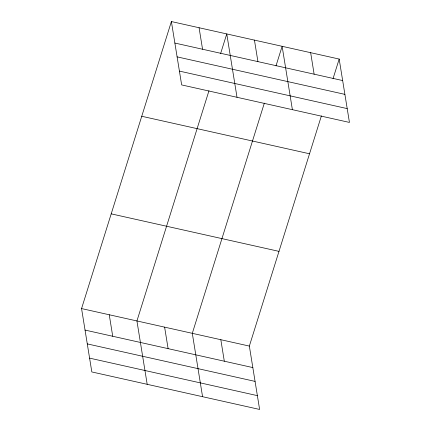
<?xml version="1.0" encoding="UTF-8"?>
<svg xmlns="http://www.w3.org/2000/svg" width="431" height="431" viewBox="0 0 431 431"><rect width="100%" height="100%" fill="white"/><g stroke="black" fill="none" stroke-linecap="round" stroke-linejoin="round"><path stroke-width="0.65" d="M321.391 115.885L249.35 346.082L259.613 409.45L91.825 371.942L81.561 308.574L171.387 21.55L339.175 59.058L349.439 122.426L181.65 84.918L171.387 21.55M208.97 90.758L136.929 320.955L147.192 384.323M220.629 53.503L226.754 33.925L237.018 97.293M264.343 103.133L192.301 333.33L202.565 396.698M276.002 65.878L282.127 46.306L292.39 109.673M333.05 78.631L339.175 59.058M174.867 43.052L342.661 80.559M177.103 56.865L344.897 94.373M179.409 71.099L347.203 108.607M141.745 116.268L309.533 153.775M111.203 213.857L278.992 251.365M81.561 308.574L249.35 346.082M85.042 330.076L252.835 367.584M87.277 343.895L255.071 381.397M89.583 358.129L257.377 395.636M310.654 52.679L314.134 74.18M254.441 40.115L257.927 61.617M199.074 27.74L202.554 49.242M220.828 339.709L224.309 361.21M164.615 327.145L168.101 348.641M109.248 314.765L112.728 336.266"/></g></svg>
